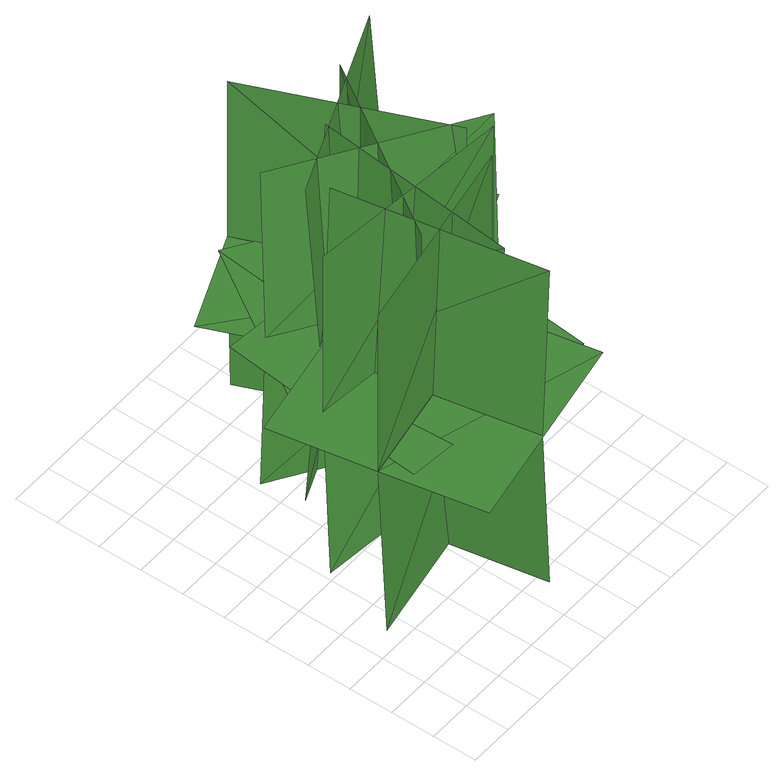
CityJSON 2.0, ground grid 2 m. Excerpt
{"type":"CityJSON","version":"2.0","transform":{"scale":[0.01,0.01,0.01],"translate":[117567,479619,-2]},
"CityObjects":{
"tree1":{"type":"SolitaryVegetationObject","geometry":[{"type":"MultiSurface","lod":"1","boundaries":[[[0,1,2]],[[0,2,3]],[[4,5,6]],[[4,6,7]],[[8,9,5]],[[8,5,4]],[[10,11,1]],[[10,1,0]],[[0,1,12]],[[0,12,13]],[[0,14,15]],[[0,15,1]]]}]},
"tree2":{"type":"SolitaryVegetationObject","geometry":[{"type":"MultiSurface","lod":"1","boundaries":[[[16,17,18]],[[16,18,19]],[[20,21,22]],[[20,22,23]],[[24,25,21]],[[24,21,20]],[[26,27,17]],[[26,17,16]],[[16,17,28]],[[16,28,29]],[[16,30,31]],[[16,31,17]]]}]},
"tree3":{"type":"SolitaryVegetationObject","geometry":[{"type":"MultiSurface","lod":"1","boundaries":[[[32,33,34]],[[32,34,35]],[[36,37,38]],[[36,38,39]],[[40,41,37]],[[40,37,36]],[[42,43,33]],[[42,33,32]],[[32,33,44]],[[32,44,45]],[[32,46,47]],[[32,47,33]]]}]},
"tree4":{"type":"SolitaryVegetationObject","geometry":[{"type":"MultiSurface","lod":"1","boundaries":[[[48,49,50]],[[48,50,51]],[[52,53,54]],[[52,54,55]],[[56,57,53]],[[56,53,52]],[[58,59,49]],[[58,49,48]],[[48,49,60]],[[48,60,61]],[[48,62,63]],[[48,63,49]]]}]}
},
"vertices":[
[116,512,920],[1034,683,920],[945,1159,924],[27,988,924],[471,1053,920],[642,135,920],[698,145,1777],[527,1063,1777],[527,1063,63],[698,145,63],[123,474,63],[1041,645,63],[1034,683,1777],[116,512,1777],[203,47,924],[1121,218,924],
[231,865,918],[1160,775,918],[1207,1257,922],[278,1348,922],[722,1286,918],[632,357,918],[688,352,1775],[778,1281,1775],[778,1281,61],[688,352,61],[227,827,61],[1156,736,61],[1160,775,1775],[231,865,1775],[185,395,922],[1114,304,922],
[550,643,915],[1056,1428,915],[648,1691,919],[143,906,919],[400,1273,915],[1185,767,915],[1216,815,1772],[431,1321,1772],[431,1321,58],[1216,815,58],[582,623,58],[1088,1408,58],[1056,1428,1772],[550,643,1772],[947,388,919],[1453,1172,919],
[1095,852,914],[731,1712,914],[285,1523,917],[648,663,917],[490,1083,914],[1350,1447,914],[1328,1498,1770],[468,1135,1770],[468,1135,57],[1328,1498,57],[1130,867,57],[767,1727,57],[731,1712,1770],[1095,852,1770],[1530,1036,917],[1166,1896,917]
]}
